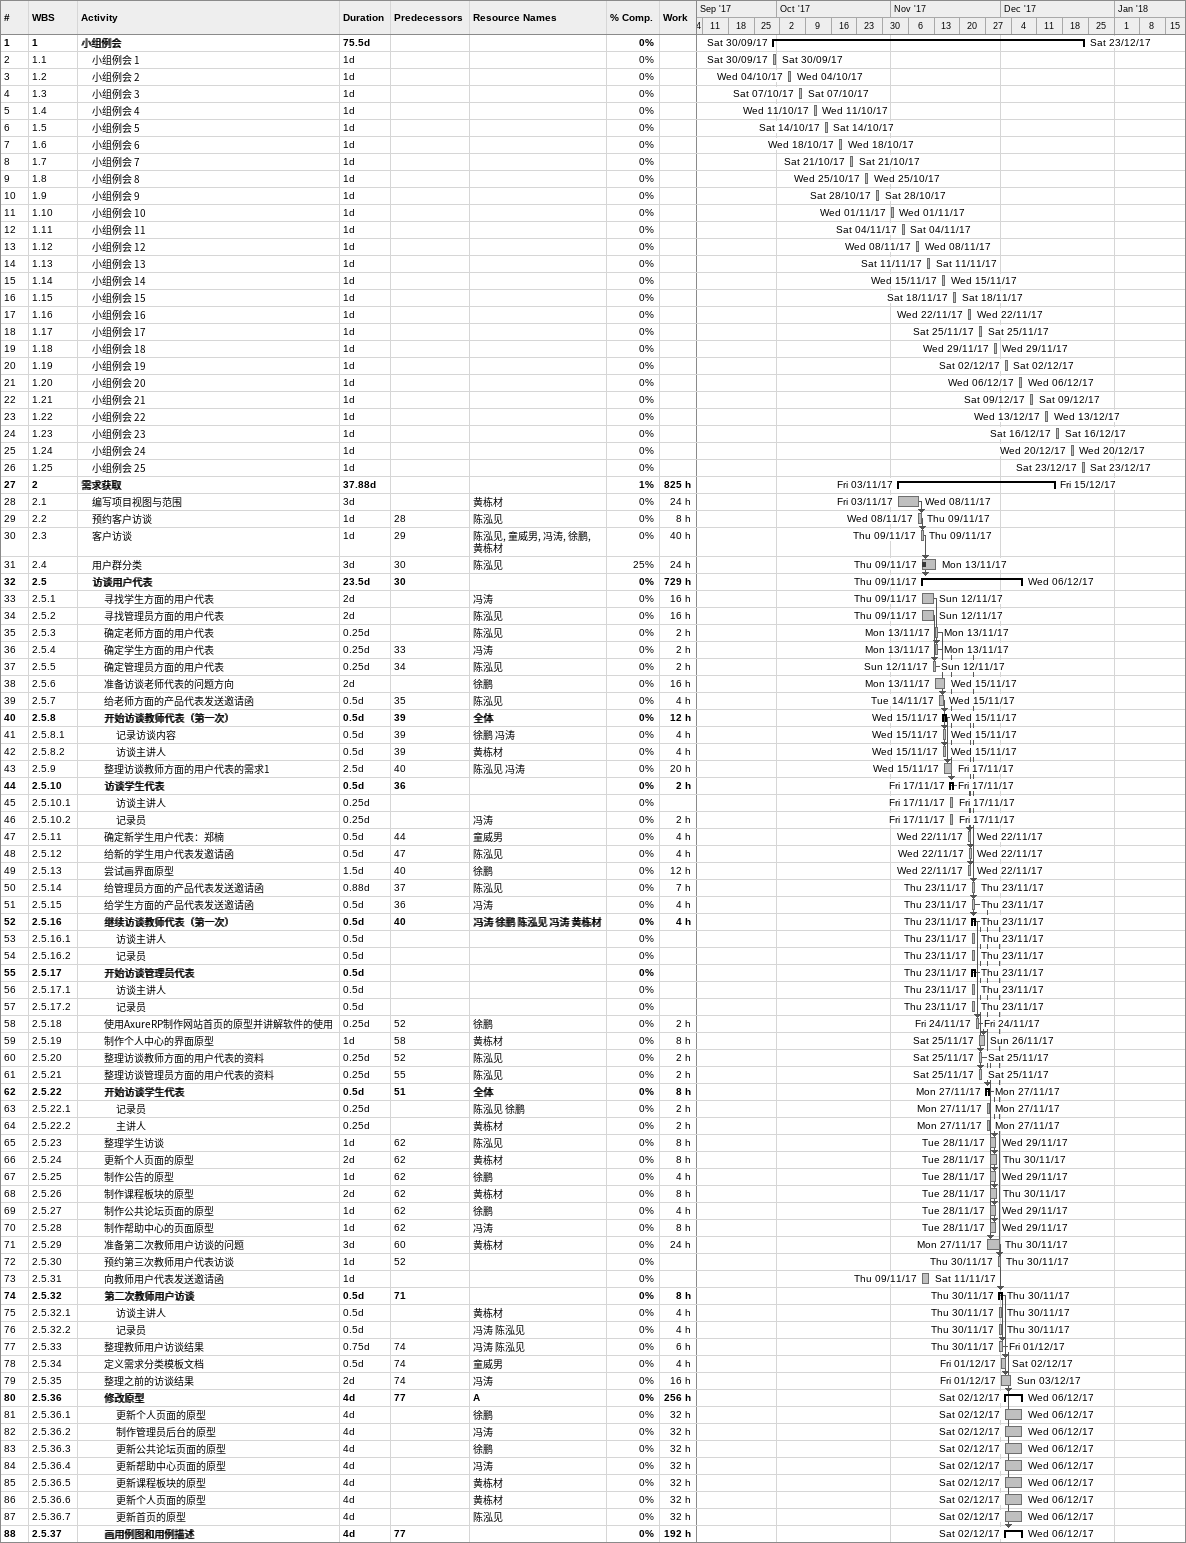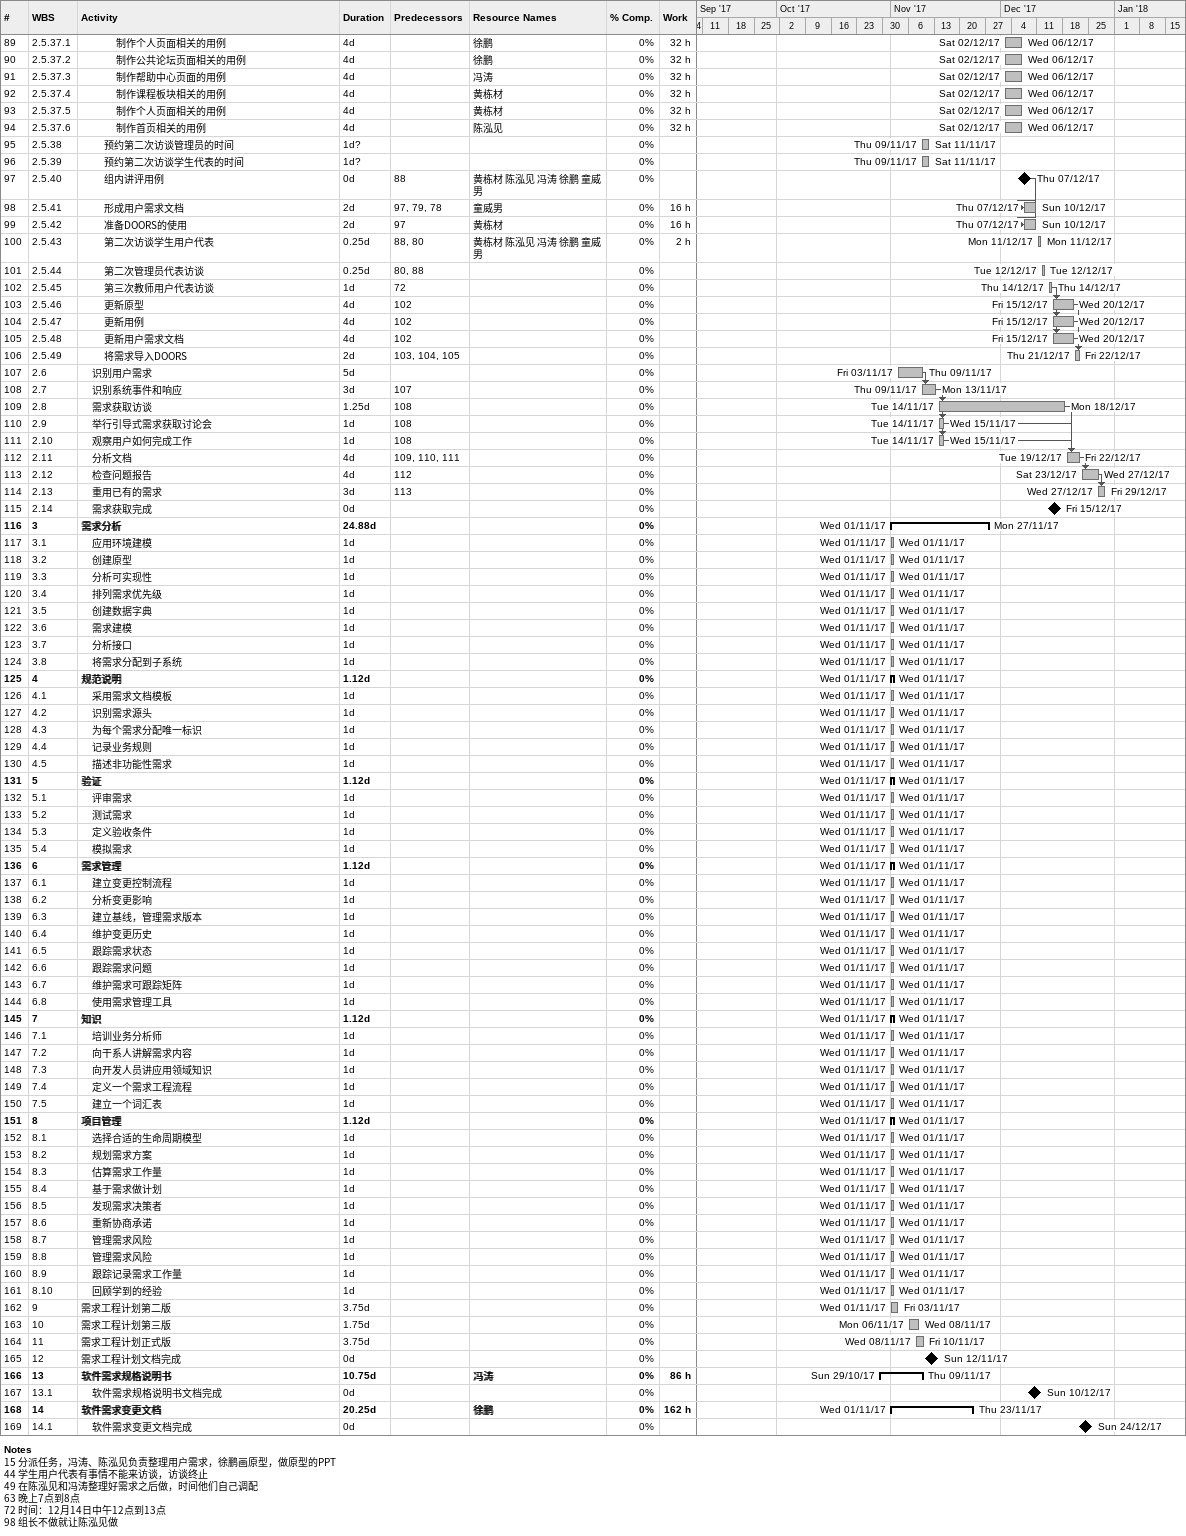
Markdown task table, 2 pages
| ID | WBS | Task | Duration | Start | Finish | Predecessors | Resources | % complete | Work (h) |
|---|---|---|---|---|---|---|---|---|---|
| 1 | 1 | **小组例会** | 75.5d | 2017-09-30 | 2017-12-23 |  |  | 0 |  |
| 2 | 1.1 | 小组例会 1 | 1d | 2017-09-30 | 2017-09-30 |  |  | 0 |  |
| 3 | 1.2 | 小组例会 2 | 1d | 2017-10-04 | 2017-10-04 |  |  | 0 |  |
| 4 | 1.3 | 小组例会 3 | 1d | 2017-10-07 | 2017-10-07 |  |  | 0 |  |
| 5 | 1.4 | 小组例会 4 | 1d | 2017-10-11 | 2017-10-11 |  |  | 0 |  |
| 6 | 1.5 | 小组例会 5 | 1d | 2017-10-14 | 2017-10-14 |  |  | 0 |  |
| 7 | 1.6 | 小组例会 6 | 1d | 2017-10-18 | 2017-10-18 |  |  | 0 |  |
| 8 | 1.7 | 小组例会 7 | 1d | 2017-10-21 | 2017-10-21 |  |  | 0 |  |
| 9 | 1.8 | 小组例会 8 | 1d | 2017-10-25 | 2017-10-25 |  |  | 0 |  |
| 10 | 1.9 | 小组例会 9 | 1d | 2017-10-28 | 2017-10-28 |  |  | 0 |  |
| 11 | 1.10 | 小组例会 10 | 1d | 2017-11-01 | 2017-11-01 |  |  | 0 |  |
| 12 | 1.11 | 小组例会 11 | 1d | 2017-11-04 | 2017-11-04 |  |  | 0 |  |
| 13 | 1.12 | 小组例会 12 | 1d | 2017-11-08 | 2017-11-08 |  |  | 0 |  |
| 14 | 1.13 | 小组例会 13 | 1d | 2017-11-11 | 2017-11-11 |  |  | 0 |  |
| 15 | 1.14 | 小组例会 14 | 1d | 2017-11-15 | 2017-11-15 |  |  | 0 |  |
| 16 | 1.15 | 小组例会 15 | 1d | 2017-11-18 | 2017-11-18 |  |  | 0 |  |
| 17 | 1.16 | 小组例会 16 | 1d | 2017-11-22 | 2017-11-22 |  |  | 0 |  |
| 18 | 1.17 | 小组例会 17 | 1d | 2017-11-25 | 2017-11-25 |  |  | 0 |  |
| 19 | 1.18 | 小组例会 18 | 1d | 2017-11-29 | 2017-11-29 |  |  | 0 |  |
| 20 | 1.19 | 小组例会 19 | 1d | 2017-12-02 | 2017-12-02 |  |  | 0 |  |
| 21 | 1.20 | 小组例会 20 | 1d | 2017-12-06 | 2017-12-06 |  |  | 0 |  |
| 22 | 1.21 | 小组例会 21 | 1d | 2017-12-09 | 2017-12-09 |  |  | 0 |  |
| 23 | 1.22 | 小组例会 22 | 1d | 2017-12-13 | 2017-12-13 |  |  | 0 |  |
| 24 | 1.23 | 小组例会 23 | 1d | 2017-12-16 | 2017-12-16 |  |  | 0 |  |
| 25 | 1.24 | 小组例会 24 | 1d | 2017-12-20 | 2017-12-20 |  |  | 0 |  |
| 26 | 1.25 | 小组例会 25 | 1d | 2017-12-23 | 2017-12-23 |  |  | 0 |  |
| 27 | 2 | **需求获取** | 37.88d | 2017-11-03 | 2017-12-15 |  |  | 1 | 825 |
| 28 | 2.1 | 编写项目视图与范围 | 3d | 2017-11-03 | 2017-11-08 |  | 黄栋材 | 0 | 24 |
| 29 | 2.2 | 预约客户访谈 | 1d | 2017-11-08 | 2017-11-09 | 28 | 陈泓见 | 0 | 8 |
| 30 | 2.3 | 客户访谈 | 1d | 2017-11-09 | 2017-11-09 | 29 | 陈泓见, 童威男, 冯涛, 徐鹏, 黄栋材 | 0 | 40 |
| 31 | 2.4 | 用户群分类 | 3d | 2017-11-09 | 2017-11-13 | 30 | 陈泓见 | 25 | 24 |
| 32 | 2.5 | **访谈用户代表** | 23.5d | 2017-11-09 | 2017-12-06 | 30 |  | 0 | 729 |
| 33 | 2.5.1 | 寻找学生方面的用户代表 | 2d | 2017-11-09 | 2017-11-12 |  | 冯涛 | 0 | 16 |
| 34 | 2.5.2 | 寻找管理员方面的用户代表 | 2d | 2017-11-09 | 2017-11-12 |  | 陈泓见 | 0 | 16 |
| 35 | 2.5.3 | 确定老师方面的用户代表 | 0.25d | 2017-11-13 | 2017-11-13 |  | 陈泓见 | 0 | 2 |
| 36 | 2.5.4 | 确定学生方面的用户代表 | 0.25d | 2017-11-13 | 2017-11-13 | 33 | 冯涛 | 0 | 2 |
| 37 | 2.5.5 | 确定管理员方面的用户代表 | 0.25d | 2017-11-12 | 2017-11-12 | 34 | 陈泓见 | 0 | 2 |
| 38 | 2.5.6 | 准备访谈老师代表的问题方向 | 2d | 2017-11-13 | 2017-11-15 |  | 徐鹏 | 0 | 16 |
| 39 | 2.5.7 | 给老师方面的产品代表发送邀请函 | 0.5d | 2017-11-14 | 2017-11-15 | 35 | 陈泓见 | 0 | 4 |
| 40 | 2.5.8 | **开始访谈教师代表（第一次）** | 0.5d | 2017-11-15 | 2017-11-15 | 39 | 全体 | 0 | 12 |
| 41 | 2.5.8.1 | 记录访谈内容 | 0.5d | 2017-11-15 | 2017-11-15 | 39 | 徐鹏 冯涛 | 0 | 4 |
| 42 | 2.5.8.2 | 访谈主讲人 | 0.5d | 2017-11-15 | 2017-11-15 | 39 | 黄栋材 | 0 | 4 |
| 43 | 2.5.9 | 整理访谈教师方面的用户代表的需求1 | 2.5d | 2017-11-15 | 2017-11-17 | 40 | 陈泓见 冯涛 | 0 | 20 |
| 44 | 2.5.10 | **访谈学生代表** | 0.5d | 2017-11-17 | 2017-11-17 | 36 |  | 0 | 2 |
| 45 | 2.5.10.1 | 访谈主讲人 | 0.25d | 2017-11-17 | 2017-11-17 |  |  | 0 |  |
| 46 | 2.5.10.2 | 记录员 | 0.25d | 2017-11-17 | 2017-11-17 |  | 冯涛 | 0 | 2 |
| 47 | 2.5.11 | 确定新学生用户代表：郑楠 | 0.5d | 2017-11-22 | 2017-11-22 | 44 | 童威男 | 0 | 4 |
| 48 | 2.5.12 | 给新的学生用户代表发邀请函 | 0.5d | 2017-11-22 | 2017-11-22 | 47 | 陈泓见 | 0 | 4 |
| 49 | 2.5.13 | 尝试画界面原型 | 1.5d | 2017-11-22 | 2017-11-22 | 40 | 徐鹏 | 0 | 12 |
| 50 | 2.5.14 | 给管理员方面的产品代表发送邀请函 | 0.88d | 2017-11-23 | 2017-11-23 | 37 | 陈泓见 | 0 | 7 |
| 51 | 2.5.15 | 给学生方面的产品代表发送邀请函 | 0.5d | 2017-11-23 | 2017-11-23 | 36 | 冯涛 | 0 | 4 |
| 52 | 2.5.16 | **继续访谈教师代表（第一次）** | 0.5d | 2017-11-23 | 2017-11-23 | 40 | 冯涛 徐鹏 陈泓见 冯涛 黄栋材 | 0 | 4 |
| 53 | 2.5.16.1 | 访谈主讲人 | 0.5d | 2017-11-23 | 2017-11-23 |  |  | 0 |  |
| 54 | 2.5.16.2 | 记录员 | 0.5d | 2017-11-23 | 2017-11-23 |  |  | 0 |  |
| 55 | 2.5.17 | **开始访谈管理员代表** | 0.5d | 2017-11-23 | 2017-11-23 |  |  | 0 |  |
| 56 | 2.5.17.1 | 访谈主讲人 | 0.5d | 2017-11-23 | 2017-11-23 |  |  | 0 |  |
| 57 | 2.5.17.2 | 记录员 | 0.5d | 2017-11-23 | 2017-11-23 |  |  | 0 |  |
| 58 | 2.5.18 | 使用AxureRP制作网站首页的原型并讲解软件的使用 | 0.25d | 2017-11-24 | 2017-11-24 | 52 | 徐鹏 | 0 | 2 |
| 59 | 2.5.19 | 制作个人中心的界面原型 | 1d | 2017-11-25 | 2017-11-26 | 58 | 黄栋材 | 0 | 8 |
| 60 | 2.5.20 | 整理访谈教师方面的用户代表的资料 | 0.25d | 2017-11-25 | 2017-11-25 | 52 | 陈泓见 | 0 | 2 |
| 61 | 2.5.21 | 整理访谈管理员方面的用户代表的资料 | 0.25d | 2017-11-25 | 2017-11-25 | 55 | 陈泓见 | 0 | 2 |
| 62 | 2.5.22 | **开始访谈学生代表** | 0.5d | 2017-11-27 | 2017-11-27 | 51 | 全体 | 0 | 8 |
| 63 | 2.5.22.1 | 记录员 | 0.25d | 2017-11-27 | 2017-11-27 |  | 陈泓见 徐鹏 | 0 | 2 |
| 64 | 2.5.22.2 | 主讲人 | 0.25d | 2017-11-27 | 2017-11-27 |  | 黄栋材 | 0 | 2 |
| 65 | 2.5.23 | 整理学生访谈 | 1d | 2017-11-28 | 2017-11-29 | 62 | 陈泓见 | 0 | 8 |
| 66 | 2.5.24 | 更新个人页面的原型 | 2d | 2017-11-28 | 2017-11-30 | 62 | 黄栋材 | 0 | 8 |
| 67 | 2.5.25 | 制作公告的原型 | 1d | 2017-11-28 | 2017-11-29 | 62 | 徐鹏 | 0 | 4 |
| 68 | 2.5.26 | 制作课程板块的原型 | 2d | 2017-11-28 | 2017-11-30 | 62 | 黄栋材 | 0 | 8 |
| 69 | 2.5.27 | 制作公共论坛页面的原型 | 1d | 2017-11-28 | 2017-11-29 | 62 | 徐鹏 | 0 | 4 |
| 70 | 2.5.28 | 制作帮助中心的页面原型 | 1d | 2017-11-28 | 2017-11-29 | 62 | 冯涛 | 0 | 8 |
| 71 | 2.5.29 | 准备第二次教师用户访谈的问题 | 3d | 2017-11-27 | 2017-11-30 | 60 | 黄栋材 | 0 | 24 |
| 72 | 2.5.30 | 预约第三次教师用户代表访谈 | 1d | 2017-11-30 | 2017-11-30 | 52 |  | 0 |  |
| 73 | 2.5.31 | 向教师用户代表发送邀请函 | 1d | 2017-11-09 | 2017-11-11 |  |  | 0 |  |
| 74 | 2.5.32 | **第二次教师用户访谈** | 0.5d | 2017-11-30 | 2017-11-30 | 71 |  | 0 | 8 |
| 75 | 2.5.32.1 | 访谈主讲人 | 0.5d | 2017-11-30 | 2017-11-30 |  | 黄栋材 | 0 | 4 |
| 76 | 2.5.32.2 | 记录员 | 0.5d | 2017-11-30 | 2017-11-30 |  | 冯涛 陈泓见 | 0 | 4 |
| 77 | 2.5.33 | 整理教师用户访谈结果 | 0.75d | 2017-11-30 | 2017-12-01 | 74 | 冯涛 陈泓见 | 0 | 6 |
| 78 | 2.5.34 | 定义需求分类模板文档 | 0.5d | 2017-12-01 | 2017-12-02 | 74 | 童威男 | 0 | 4 |
| 79 | 2.5.35 | 整理之前的访谈结果 | 2d | 2017-12-01 | 2017-12-03 | 74 | 冯涛 | 0 | 16 |
| 80 | 2.5.36 | **修改原型** | 4d | 2017-12-02 | 2017-12-06 | 77 | A | 0 | 256 |
| 81 | 2.5.36.1 | 更新个人页面的原型 | 4d | 2017-12-02 | 2017-12-06 |  | 徐鹏 | 0 | 32 |
| 82 | 2.5.36.2 | 制作管理员后台的原型 | 4d | 2017-12-02 | 2017-12-06 |  | 冯涛 | 0 | 32 |
| 83 | 2.5.36.3 | 更新公共论坛页面的原型 | 4d | 2017-12-02 | 2017-12-06 |  | 徐鹏 | 0 | 32 |
| 84 | 2.5.36.4 | 更新帮助中心页面的原型 | 4d | 2017-12-02 | 2017-12-06 |  | 冯涛 | 0 | 32 |
| 85 | 2.5.36.5 | 更新课程板块的原型 | 4d | 2017-12-02 | 2017-12-06 |  | 黄栋材 | 0 | 32 |
| 86 | 2.5.36.6 | 更新个人页面的原型 | 4d | 2017-12-02 | 2017-12-06 |  | 黄栋材 | 0 | 32 |
| 87 | 2.5.36.7 | 更新首页的原型 | 4d | 2017-12-02 | 2017-12-06 |  | 陈泓见 | 0 | 32 |
| 88 | 2.5.37 | **画用例图和用例描述** | 4d | 2017-12-02 | 2017-12-06 | 77 |  | 0 | 192 |
| 89 | 2.5.37.1 | 制作个人页面相关的用例 | 4d | 2017-12-02 | 2017-12-06 |  | 徐鹏 | 0 | 32 |
| 90 | 2.5.37.2 | 制作公共论坛页面相关的用例 | 4d | 2017-12-02 | 2017-12-06 |  | 徐鹏 | 0 | 32 |
| 91 | 2.5.37.3 | 制作帮助中心页面的用例 | 4d | 2017-12-02 | 2017-12-06 |  | 冯涛 | 0 | 32 |
| 92 | 2.5.37.4 | 制作课程板块相关的用例 | 4d | 2017-12-02 | 2017-12-06 |  | 黄栋材 | 0 | 32 |
| 93 | 2.5.37.5 | 制作个人页面相关的用例 | 4d | 2017-12-02 | 2017-12-06 |  | 黄栋材 | 0 | 32 |
| 94 | 2.5.37.6 | 制作首页相关的用例 | 4d | 2017-12-02 | 2017-12-06 |  | 陈泓见 | 0 | 32 |
| 95 | 2.5.38 | 预约第二次访谈管理员的时间 | 1d? | 2017-11-09 | 2017-11-11 |  |  | 0 |  |
| 96 | 2.5.39 | 预约第二次访谈学生代表的时间 | 1d? | 2017-11-09 | 2017-11-11 |  |  | 0 |  |
| 97 | 2.5.40 | 组内讲评用例 | 0d | 2017-12-07 | 2017-12-07 | 88 | 黄栋材 陈泓见 冯涛 徐鹏 童威男 | 0 |  |
| 98 | 2.5.41 | 形成用户需求文档 | 2d | 2017-12-07 | 2017-12-10 | 97, 79, 78 | 童威男 | 0 | 16 |
| 99 | 2.5.42 | 准备DOORS的使用 | 2d | 2017-12-07 | 2017-12-10 | 97 | 黄栋材 | 0 | 16 |
| 100 | 2.5.43 | 第二次访谈学生用户代表 | 0.25d | 2017-12-11 | 2017-12-11 | 88, 80 | 黄栋材 陈泓见 冯涛 徐鹏 童威男 | 0 | 2 |
| 101 | 2.5.44 | 第二次管理员代表访谈 | 0.25d | 2017-12-12 | 2017-12-12 | 80, 88 |  | 0 |  |
| 102 | 2.5.45 | 第三次教师用户代表访谈 | 1d | 2017-12-14 | 2017-12-14 | 72 |  | 0 |  |
| 103 | 2.5.46 | 更新原型 | 4d | 2017-12-15 | 2017-12-20 | 102 |  | 0 |  |
| 104 | 2.5.47 | 更新用例 | 4d | 2017-12-15 | 2017-12-20 | 102 |  | 0 |  |
| 105 | 2.5.48 | 更新用户需求文档 | 4d | 2017-12-15 | 2017-12-20 | 102 |  | 0 |  |
| 106 | 2.5.49 | 将需求导入DOORS | 2d | 2017-12-21 | 2017-12-22 | 103, 104, 105 |  | 0 |  |
| 107 | 2.6 | 识别用户需求 | 5d | 2017-11-03 | 2017-11-09 |  |  | 0 |  |
| 108 | 2.7 | 识别系统事件和响应 | 3d | 2017-11-09 | 2017-11-13 | 107 |  | 0 |  |
| 109 | 2.8 | 需求获取访谈 | 1.25d | 2017-11-14 | 2017-12-18 | 108 |  | 0 |  |
| 110 | 2.9 | 举行引导式需求获取讨论会 | 1d | 2017-11-14 | 2017-11-15 | 108 |  | 0 |  |
| 111 | 2.10 | 观察用户如何完成工作 | 1d | 2017-11-14 | 2017-11-15 | 108 |  | 0 |  |
| 112 | 2.11 | 分析文档 | 4d | 2017-12-19 | 2017-12-22 | 109, 110, 111 |  | 0 |  |
| 113 | 2.12 | 检查问题报告 | 4d | 2017-12-23 | 2017-12-27 | 112 |  | 0 |  |
| 114 | 2.13 | 重用已有的需求 | 3d | 2017-12-27 | 2017-12-29 | 113 |  | 0 |  |
| 115 | 2.14 | 需求获取完成 | 0d | 2017-12-15 | 2017-12-15 |  |  | 0 |  |
| 116 | 3 | **需求分析** | 24.88d | 2017-11-01 | 2017-11-27 |  |  | 0 |  |
| 117 | 3.1 | 应用环境建模 | 1d | 2017-11-01 | 2017-11-01 |  |  | 0 |  |
| 118 | 3.2 | 创建原型 | 1d | 2017-11-01 | 2017-11-01 |  |  | 0 |  |
| 119 | 3.3 | 分析可实现性 | 1d | 2017-11-01 | 2017-11-01 |  |  | 0 |  |
| 120 | 3.4 | 排列需求优先级 | 1d | 2017-11-01 | 2017-11-01 |  |  | 0 |  |
| 121 | 3.5 | 创建数据字典 | 1d | 2017-11-01 | 2017-11-01 |  |  | 0 |  |
| 122 | 3.6 | 需求建模 | 1d | 2017-11-01 | 2017-11-01 |  |  | 0 |  |
| 123 | 3.7 | 分析接口 | 1d | 2017-11-01 | 2017-11-01 |  |  | 0 |  |
| 124 | 3.8 | 将需求分配到子系统 | 1d | 2017-11-01 | 2017-11-01 |  |  | 0 |  |
| 125 | 4 | **规范说明** | 1.12d | 2017-11-01 | 2017-11-01 |  |  | 0 |  |
| 126 | 4.1 | 采用需求文档模板 | 1d | 2017-11-01 | 2017-11-01 |  |  | 0 |  |
| 127 | 4.2 | 识别需求源头 | 1d | 2017-11-01 | 2017-11-01 |  |  | 0 |  |
| 128 | 4.3 | 为每个需求分配唯一标识 | 1d | 2017-11-01 | 2017-11-01 |  |  | 0 |  |
| 129 | 4.4 | 记录业务规则 | 1d | 2017-11-01 | 2017-11-01 |  |  | 0 |  |
| 130 | 4.5 | 描述非功能性需求 | 1d | 2017-11-01 | 2017-11-01 |  |  | 0 |  |
| 131 | 5 | **验证** | 1.12d | 2017-11-01 | 2017-11-01 |  |  | 0 |  |
| 132 | 5.1 | 评审需求 | 1d | 2017-11-01 | 2017-11-01 |  |  | 0 |  |
| 133 | 5.2 | 测试需求 | 1d | 2017-11-01 | 2017-11-01 |  |  | 0 |  |
| 134 | 5.3 | 定义验收条件 | 1d | 2017-11-01 | 2017-11-01 |  |  | 0 |  |
| 135 | 5.4 | 模拟需求 | 1d | 2017-11-01 | 2017-11-01 |  |  | 0 |  |
| 136 | 6 | **需求管理** | 1.12d | 2017-11-01 | 2017-11-01 |  |  | 0 |  |
| 137 | 6.1 | 建立变更控制流程 | 1d | 2017-11-01 | 2017-11-01 |  |  | 0 |  |
| 138 | 6.2 | 分析变更影响 | 1d | 2017-11-01 | 2017-11-01 |  |  | 0 |  |
| 139 | 6.3 | 建立基线，管理需求版本 | 1d | 2017-11-01 | 2017-11-01 |  |  | 0 |  |
| 140 | 6.4 | 维护变更历史 | 1d | 2017-11-01 | 2017-11-01 |  |  | 0 |  |
| 141 | 6.5 | 跟踪需求状态 | 1d | 2017-11-01 | 2017-11-01 |  |  | 0 |  |
| 142 | 6.6 | 跟踪需求问题 | 1d | 2017-11-01 | 2017-11-01 |  |  | 0 |  |
| 143 | 6.7 | 维护需求可跟踪矩阵 | 1d | 2017-11-01 | 2017-11-01 |  |  | 0 |  |
| 144 | 6.8 | 使用需求管理工具 | 1d | 2017-11-01 | 2017-11-01 |  |  | 0 |  |
| 145 | 7 | **知识** | 1.12d | 2017-11-01 | 2017-11-01 |  |  | 0 |  |
| 146 | 7.1 | 培训业务分析师 | 1d | 2017-11-01 | 2017-11-01 |  |  | 0 |  |
| 147 | 7.2 | 向干系人讲解需求内容 | 1d | 2017-11-01 | 2017-11-01 |  |  | 0 |  |
| 148 | 7.3 | 向开发人员讲应用领域知识 | 1d | 2017-11-01 | 2017-11-01 |  |  | 0 |  |
| 149 | 7.4 | 定义一个需求工程流程 | 1d | 2017-11-01 | 2017-11-01 |  |  | 0 |  |
| 150 | 7.5 | 建立一个词汇表 | 1d | 2017-11-01 | 2017-11-01 |  |  | 0 |  |
| 151 | 8 | **项目管理** | 1.12d | 2017-11-01 | 2017-11-01 |  |  | 0 |  |
| 152 | 8.1 | 选择合适的生命周期模型 | 1d | 2017-11-01 | 2017-11-01 |  |  | 0 |  |
| 153 | 8.2 | 规划需求方案 | 1d | 2017-11-01 | 2017-11-01 |  |  | 0 |  |
| 154 | 8.3 | 估算需求工作量 | 1d | 2017-11-01 | 2017-11-01 |  |  | 0 |  |
| 155 | 8.4 | 基于需求做计划 | 1d | 2017-11-01 | 2017-11-01 |  |  | 0 |  |
| 156 | 8.5 | 发现需求决策者 | 1d | 2017-11-01 | 2017-11-01 |  |  | 0 |  |
| 157 | 8.6 | 重新协商承诺 | 1d | 2017-11-01 | 2017-11-01 |  |  | 0 |  |
| 158 | 8.7 | 管理需求风险 | 1d | 2017-11-01 | 2017-11-01 |  |  | 0 |  |
| 159 | 8.8 | 管理需求风险 | 1d | 2017-11-01 | 2017-11-01 |  |  | 0 |  |
| 160 | 8.9 | 跟踪记录需求工作量 | 1d | 2017-11-01 | 2017-11-01 |  |  | 0 |  |
| 161 | 8.10 | 回顾学到的经验 | 1d | 2017-11-01 | 2017-11-01 |  |  | 0 |  |
| 162 | 9 | 需求工程计划第二版 | 3.75d | 2017-11-01 | 2017-11-03 |  |  | 0 |  |
| 163 | 10 | 需求工程计划第三版 | 1.75d | 2017-11-06 | 2017-11-08 |  |  | 0 |  |
| 164 | 11 | 需求工程计划正式版 | 3.75d | 2017-11-08 | 2017-11-10 |  |  | 0 |  |
| 165 | 12 | 需求工程计划文档完成 | 0d | 2017-11-12 | 2017-11-12 |  |  | 0 |  |
| 166 | 13 | **软件需求规格说明书** | 10.75d | 2017-10-29 | 2017-11-09 |  | 冯涛 | 0 | 86 |
| 167 | 13.1 | 软件需求规格说明书文档完成 | 0d | 2017-12-10 | 2017-12-10 |  |  | 0 |  |
| 168 | 14 | **软件需求变更文档** | 20.25d | 2017-11-01 | 2017-11-23 |  | 徐鹏 | 0 | 162 |
| 169 | 14.1 | 软件需求变更文档完成 | 0d | 2017-12-24 | 2017-12-24 |  |  | 0 |  |

Notes
- 15: 分派任务，冯涛、陈泓见负责整理用户需求，徐鹏画原型，做原型的PPT
- 44: 学生用户代表有事情不能来访谈，访谈终止
- 49: 在陈泓见和冯涛整理好需求之后做，时间他们自己调配
- 63: 晚上7点到8点
- 72: 时间：12月14日中午12点到13点
- 98: 组长不做就让陈泓见做
